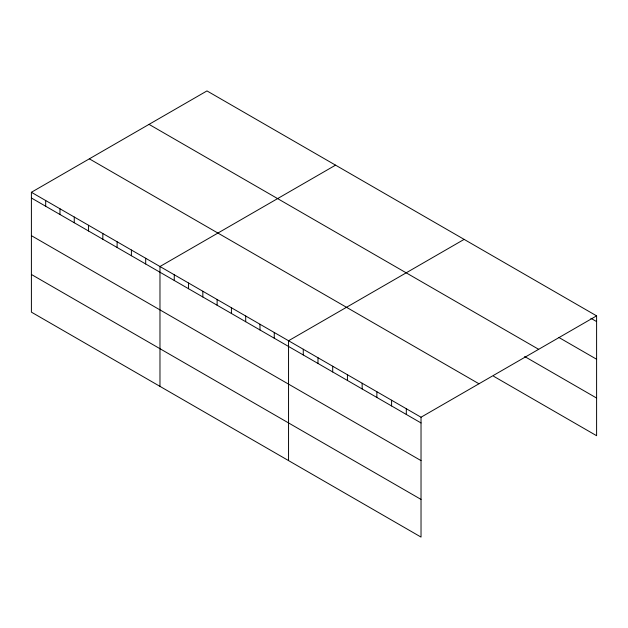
<?xml version="1.0" encoding="UTF-8"?>
<svg xmlns="http://www.w3.org/2000/svg" width="628" height="628" viewBox="0 0 628 628"><rect width="100%" height="100%" fill="white"/><g stroke="black" fill="none" stroke-linecap="round" stroke-linejoin="round"><path stroke-width="0.94" d="M421.027 460.614L421.027 417.228L31.4 192.286L31.4 312.14L421.027 537.081L421.027 460.614L31.4 235.665M493.569 376.227L596.6 435.714L596.6 315.86L206.973 90.919L31.4 192.286M335.548 165.148L159.975 266.515L159.975 386.369M464.131 239.378L288.55 340.745L288.55 460.599M421.027 417.228L596.6 315.86M590.877 318.278L596.6 321.583M558.983 337.526L596.6 359.247M149.032 124.368L538.659 349.317M524.639 356.508L596.6 398.05M89.341 158.829L478.968 383.779M31.4 198.001L421.027 422.95M31.4 274.475L421.027 499.417M406.308 408.734L406.308 414.449M391.589 400.232L391.589 405.955M376.871 391.739L376.871 397.453M362.152 383.237L362.152 388.96M347.425 374.743L347.425 380.458M332.707 366.242L332.707 371.964M317.988 357.748L317.988 363.463M303.269 349.246L303.269 354.961M274.263 332.502L274.263 338.217M259.976 324.252L259.976 329.967M245.697 316.002L245.697 321.724M231.41 307.759L231.41 313.474M217.123 299.509L217.123 305.224M202.836 291.259L202.836 296.981M188.549 283.016L188.549 288.731M174.262 274.766L174.262 280.481M145.688 258.265L145.688 263.988M131.401 250.023L131.401 255.737M117.114 241.772L117.114 247.487M102.835 233.522L102.835 239.244M88.548 225.279L88.548 230.994M74.261 217.029L74.261 222.744M59.974 208.779L59.974 214.493M45.687 200.528L45.687 206.251"/></g></svg>
